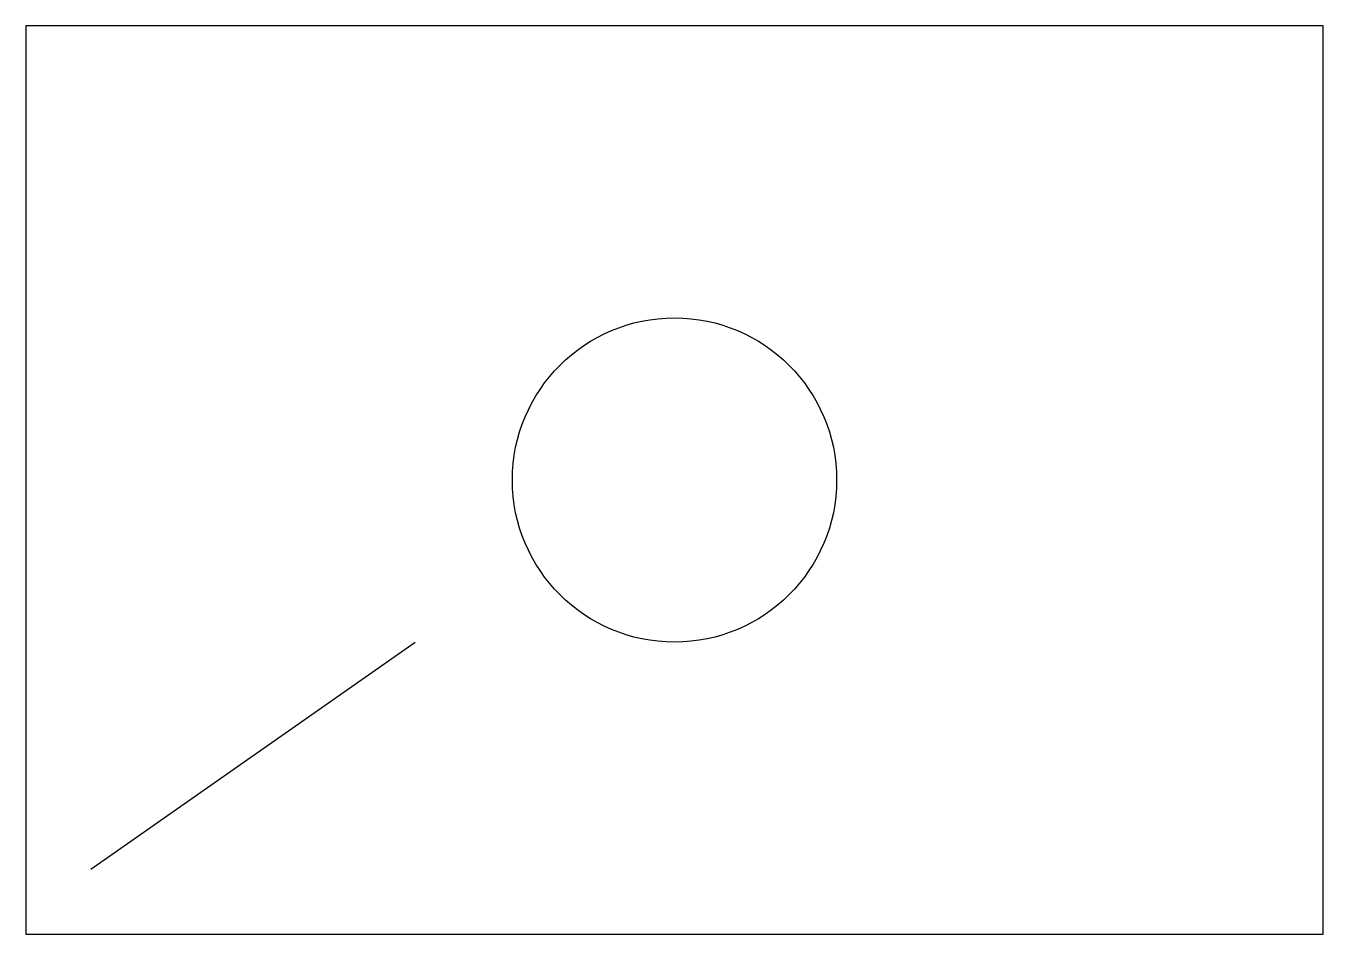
# Model space of a CAD drawing. Extents: x 0 to 400, y 0 to 280.
import ezdxf

# ---------------------------------------------------------------- set-up
doc = ezdxf.new("R2010")
doc.units = 0
doc.layers.add('Default', color=7, linetype='Continuous')

msp = doc.modelspace()

# ---------------------------------------------------------------- linework, layer by layer
at = {"layer": 'Default'}
for p, q in [((400, 280), (0, 280)), ((0, 280), (0, 0)), ((400, 0), (400, 280)), ((20, 20), (120, 90)), ((0, 0), (400, 0))]:
    msp.add_line(p, q, dxfattribs=at)
msp.add_circle((200, 140), 50, dxfattribs=at)

doc.saveas('drawing.dxf')
